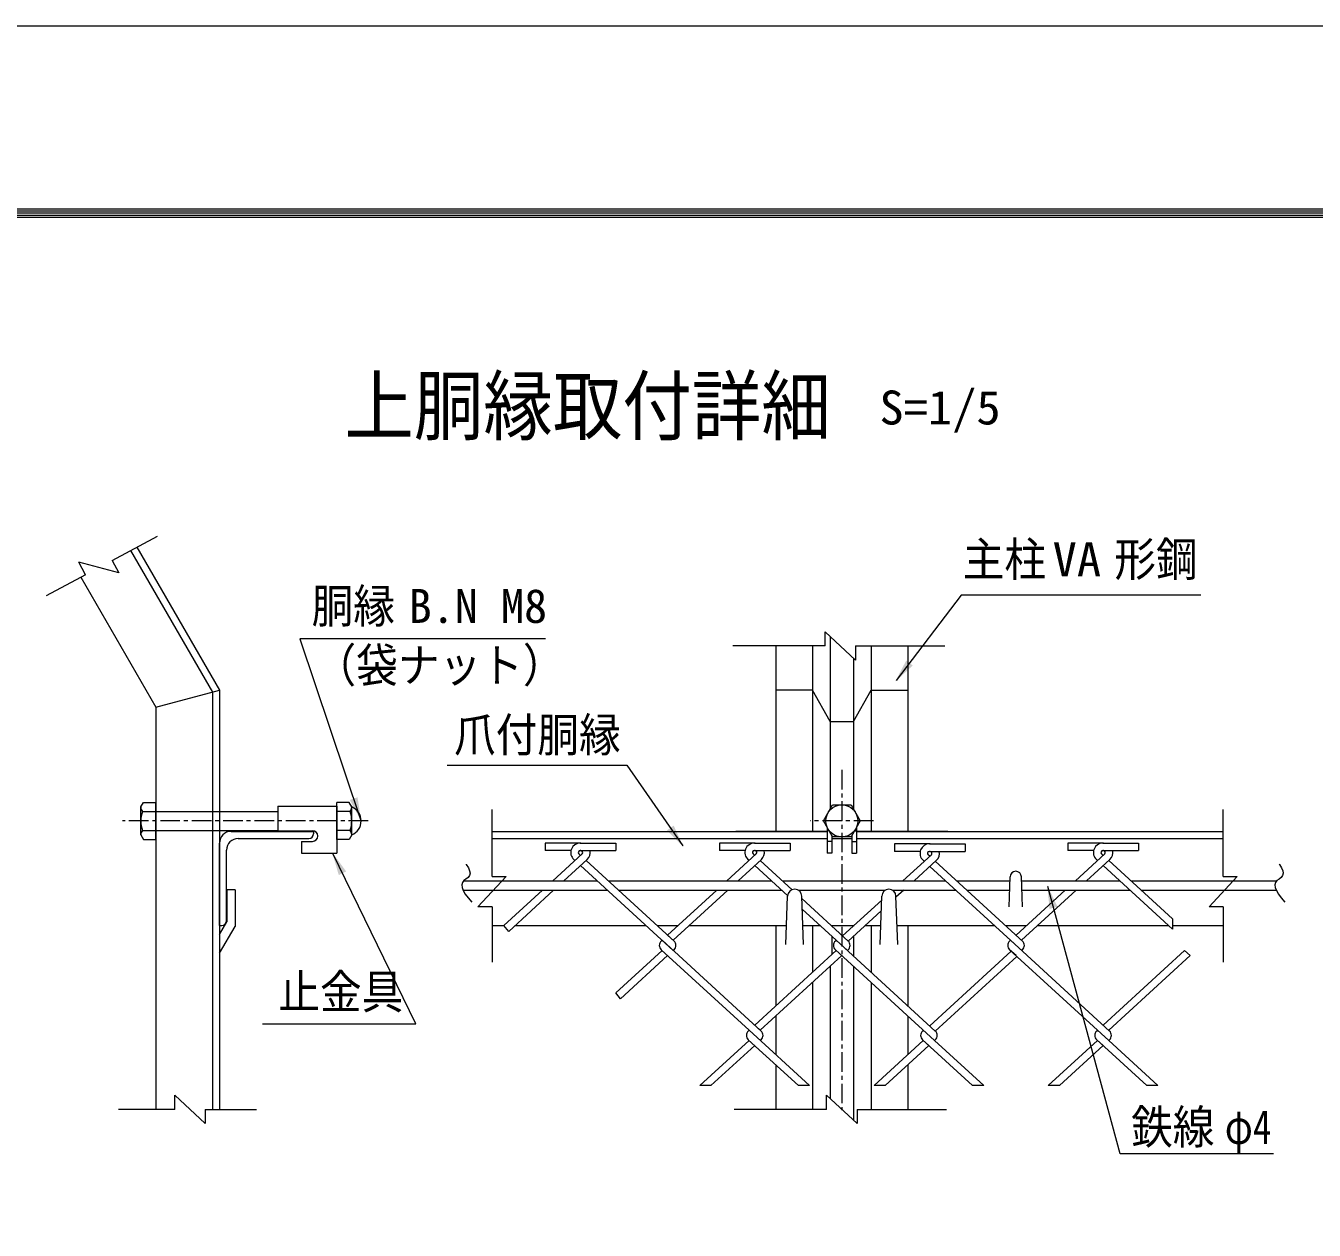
# Model space of a CAD drawing. Units: millimetres, scale not verified, with parts at other scales. Extents: x -4455 to 4455, y -3150 to 3150.
# Drawn here: x 1313 to 2955, y 1615 to 3150 of the extents above; entities that cross this region are included whole.
import ezdxf
from ezdxf.enums import TextEntityAlignment as Align

# ---------------------------------------------------------------- set-up
doc = ezdxf.new("R2010")
doc.units = ezdxf.units.MM
doc.header["$LTSCALE"] = 20
doc.linetypes.add('DASHED', pattern=[7.5, 6, -1.5])
doc.linetypes.add('USER1', pattern=[2, 1.25, -0.25, 0.25, -0.25])
doc.layers.add('0-4_7詳細', color=7, linetype='Continuous', lineweight=18)
doc.layers.add('0-E_D-TTL', color=7, linetype='Continuous', lineweight=18)
doc.styles.add('ＭＳ ゴシック', font='')
doc.styles.get('ＭＳ ゴシック').set_extended_font_data('MS Gothic')

msp = doc.modelspace()

# ---------------------------------------------------------------- linework, layer by layer
at = {"layer": '0-4_7詳細', "color": 4}
for p, q in [((1423.41, 2468.61), (1480.96, 2499.42)), ((1389.23, 2450.31), (1380.74, 2466.17)), ((1431.91, 2452.74), (1380.74, 2466.17)), ((1423.41, 2468.61), (1431.91, 2452.74)), ((1389.23, 2450.31), (1339.37, 2423.61)), ((2370.75, 2341.57), (2331.98, 2377.57)), ((2331.98, 2359.57), (2331.98, 2377.57)), ((2331.98, 2359.57), (2214.17, 2359.57)), ((2370.75, 2359.57), (2484.69, 2359.57)), ((2370.75, 2359.57), (2370.75, 2341.57)), ((1907.52, 2065.56), (1907.52, 2151.14)), ((2839.32, 2065.56), (2839.32, 2151.14)), ((1925.52, 2065.56), (1889.52, 2026.78)), ((1907.52, 2065.56), (1925.52, 2065.56)), ((2857.32, 2065.56), (2821.32, 2026.78)), ((2839.32, 2065.56), (2857.32, 2065.56)), ((1907.52, 2026.78), (1889.52, 2026.78)), ((1907.52, 2026.78), (1907.52, 1956.59)), ((2839.32, 2026.78), (2821.32, 2026.78)), ((2839.32, 2026.78), (2839.32, 1956.59)), ((1541.79, 1750.69), (1503.02, 1786.69)), ((1503.02, 1768.69), (1503.02, 1786.69)), ((2372.62, 1750.69), (2333.85, 1786.69)), ((2333.85, 1768.69), (2333.85, 1786.69)), ((1503.02, 1768.69), (1431.45, 1768.69)), ((1541.79, 1768.69), (1607.06, 1768.69)), ((1541.79, 1768.69), (1541.79, 1750.69)), ((2333.85, 1768.69), (2216.04, 1768.69)), ((2372.62, 1768.69), (2486.56, 1768.69)), ((2372.62, 1768.69), (2372.62, 1750.69))]:
    msp.add_line(p, q, dxfattribs=at)
at = {"layer": '0-4_7詳細'}
for p, q in [((1446.85, 2481.15), (1551.03, 2300.71)), ((1454.78, 2485.4), (1560.03, 2303.12)), ((1383.34, 2447.15), (1479.03, 2281.42)), ((2338.23, 2371.77), (2338.23, 2151.23)), ((2269.23, 2359.57), (2269.23, 2123.12)), ((2315.73, 2359.57), (2315.73, 2123.12)), ((2390.73, 2359.57), (2390.73, 2123.12)), ((2437.23, 2359.57), (2437.23, 2123.12)), ((2368.23, 2343.91), (2368.23, 2151.23)), ((1479.03, 2281.42), (1560.03, 2303.12)), ((1551.03, 2300.71), (1551.03, 1768.69)), ((1560.03, 2303.12), (1560.03, 1768.69)), ((2368.23, 2263.16), (2390.73, 2303.12)), ((2390.73, 2303.12), (2437.23, 2303.12)), ((1479.03, 2281.42), (1479.03, 1768.69)), ((2338.23, 2263.16), (2368.23, 2263.16)), ((1459.83, 2154.23), (1463.15, 2159.99)), ((1459.83, 2118.71), (1459.83, 2154.23)), ((1463.15, 2159.99), (1479.03, 2159.99)), ((1479.03, 2112.95), (1479.03, 2159.99)), ((1634.46, 2155.43), (1709.46, 2155.43)), ((1634.46, 2155.43), (1634.46, 2123.93)), ((1709.46, 2112.95), (1709.46, 2159.99)), ((1709.46, 2155.43), (1709.46, 2095.43)), ((1728.66, 2118.71), (1728.66, 2154.23)), ((1461.89, 2148.47), (1479.03, 2148.47)), ((1560.03, 2148.47), (1634.46, 2148.47)), ((1726.6, 2148.47), (1709.46, 2148.47)), ((1459.83, 2118.71), (1463.15, 2112.95)), ((1461.89, 2124.47), (1479.03, 2124.47)), ((1560.03, 2124.47), (1634.46, 2124.47)), ((1575.03, 2123.12), (1680.03, 2123.12)), ((1634.46, 2123.93), (1678.71, 2123.93)), ((1680.03, 2123.12), (1680.03, 2120.12)), ((1726.6, 2124.47), (1709.46, 2124.47)), ((1728.66, 2118.71), (1725.33, 2112.95)), ((1907.52, 2123.12), (2334.48, 2123.12)), ((2334.48, 2123.12), (2218.23, 2123.12)), ((2334.48, 2123.12), (2243.73, 2123.12)), ((2334.48, 2128.21), (2334.48, 2095.43)), ((2336.95, 2123.93), (2334.48, 2123.93)), ((2369.51, 2123.93), (2371.98, 2123.93)), ((2371.98, 2128.21), (2371.98, 2095.43)), ((2371.98, 2123.12), (2839.32, 2123.12)), ((2462.73, 2123.12), (2371.98, 2123.12)), ((2488.23, 2123.12), (2371.98, 2123.12)), ((1463.15, 2112.95), (1479.03, 2112.95)), ((1560.03, 2003.12), (1560.03, 2108.12)), ((1584.03, 2114.12), (1674.03, 2114.12)), ((1664.46, 2110.43), (1678.71, 2110.43)), ((1664.46, 2110.43), (1664.46, 2095.43)), ((1725.33, 2112.95), (1709.46, 2112.95)), ((1907.52, 2114.12), (2334.48, 2114.12)), ((2340.48, 2110.43), (2334.48, 2110.43)), ((2340.48, 2114.12), (2365.98, 2114.12)), ((2365.98, 2117.82), (2365.98, 2095.43)), ((2365.98, 2110.43), (2371.98, 2110.43)), ((2371.98, 2114.12), (2839.32, 2114.12)), ((1569.03, 2009.12), (1569.03, 2099.12)), ((1664.46, 2095.43), (1709.46, 2095.43)), ((2365.98, 2095.43), (2371.98, 2095.43)), ((1871.17, 2060.12), (2041.33, 2060.12)), ((2055.54, 2060.12), (2263.36, 2060.12)), ((2277.57, 2060.12), (2485.39, 2060.12)), ((2499.6, 2060.12), (2567.58, 2060.12)), ((2566.36, 2026.82), (2567.76, 2065.01)), ((2583.56, 2026.82), (2582.16, 2065.01)), ((2582.34, 2060.12), (2707.41, 2060.12)), ((2721.62, 2060.12), (2907.52, 2060.12)), ((1580.1, 2048.78), (1580.1, 2001.96)), ((1870.63, 2048.12), (2054.43, 2048.12)), ((2068.64, 2048.12), (2276.45, 2048.12)), ((2281.98, 1978.97), (2284.23, 2040.47)), ((2297.98, 2048.12), (2408.49, 2048.12)), ((2304.48, 1978.97), (2302.23, 2040.47)), ((2401.98, 1978.97), (2404.23, 2040.47)), ((2417.98, 2048.12), (2498.48, 2048.12)), ((2424.48, 1978.97), (2422.23, 2040.47)), ((2512.69, 2048.12), (2567.14, 2048.12)), ((2582.78, 2048.12), (2720.51, 2048.12)), ((2734.72, 2048.12), (2906.98, 2048.12)), ((1560.03, 1991.55), (1569.6, 2007.78)), ((1560.03, 2003.12), (1563.03, 2003.12)), ((1560.03, 1967.94), (1580.1, 2001.96)), ((1907.52, 2003.12), (1922.63, 2003.12)), ((1936.84, 2003.12), (2103.53, 2003.12)), ((2117.74, 2003.12), (2144.66, 2003.12)), ((2158.87, 2003.12), (2282.86, 2003.12)), ((2269.23, 2003.12), (2269.23, 1900.79)), ((2303.6, 2003.12), (2325.56, 2003.12)), ((2315.73, 2003.12), (2315.73, 1943.4)), ((2339.77, 2003.12), (2368.83, 2003.12)), ((2340.37, 1989.55), (2340.37, 1965.98)), ((2368.23, 1989.55), (2368.23, 1964.02)), ((2383.04, 2003.12), (2402.86, 2003.12)), ((2390.73, 2003.12), (2390.73, 1943.4)), ((2423.6, 2003.12), (2547.59, 2003.12)), ((2437.23, 2003.12), (2437.23, 1900.79)), ((2561.8, 2003.12), (2588.72, 2003.12)), ((2602.93, 2003.12), (2769.62, 2003.12)), ((2774.73, 2003.12), (2839.32, 2003.12)), ((2338.23, 1951), (2338.23, 1782.62)), ((2368.23, 1951), (2368.23, 1754.76)), ((2315.73, 1930.38), (2315.73, 1768.69)), ((2390.73, 1930.38), (2390.73, 1768.69)), ((2269.23, 1887.77), (2269.23, 1838.27)), ((2437.23, 1887.77), (2437.23, 1838.27)), ((2269.23, 1825.24), (2269.23, 1768.69)), ((2437.23, 1825.24), (2437.23, 1768.69))]:
    msp.add_line(p, q, dxfattribs=at)
at = {"layer": '0-4_7詳細', "color": 1, "linetype": 'USER1'}
for p, q in [((2353.23, 2201.48), (2353.23, 1767.55)), ((1749.71, 2136.47), (1436.43, 2136.47)), ((2393.53, 2136.47), (2312.88, 2136.47))]:
    msp.add_line(p, q, dxfattribs=at)
at = {"layer": '0-4_7詳細', "color": 3, "linetype": 'DASHED'}
for p, q in [((1479.03, 2148.47), (1560.03, 2148.47)), ((1479.03, 2124.47), (1560.03, 2124.47))]:
    msp.add_line(p, q, dxfattribs=at)
at = {"layer": '0-4_7詳細', "color": 3}
for p, q in [((2020.63, 2108.17), (1975.19, 2108.17)), ((1975.19, 2108.17), (1975.19, 2098.57)), ((2019.75, 2108.17), (2065.19, 2108.17)), ((2065.19, 2108.17), (2065.19, 2098.57)), ((2242.65, 2108.17), (2197.22, 2108.17)), ((2197.22, 2108.17), (2197.22, 2098.57)), ((2241.78, 2108.17), (2287.22, 2108.17)), ((2287.22, 2108.17), (2287.22, 2098.57)), ((2465.75, 2107.19), (2420.32, 2107.19)), ((2420.32, 2107.19), (2420.32, 2097.59)), ((2464.88, 2107.19), (2510.32, 2107.19)), ((2510.32, 2107.19), (2510.32, 2097.59)), ((2641.27, 2108.17), (2641.27, 2098.57)), ((2686.71, 2108.17), (2641.27, 2108.17)), ((2685.84, 2108.17), (2731.27, 2108.17)), ((2731.27, 2108.17), (2731.27, 2098.57)), ((2008, 2098.57), (1975.19, 2098.57)), ((2022.25, 2094.4), (1984.84, 2060.12)), ((2028.73, 2087.32), (1999.05, 2060.12)), ((2013.08, 2086), (2011.65, 2087.32)), ((2020.19, 2092.51), (2018.13, 2094.4)), ((2019.75, 2098.57), (2065.19, 2098.57)), ((2020.63, 2098.57), (2019.75, 2098.57)), ((2020.19, 2092.51), (2022.25, 2094.4)), ((2230.02, 2098.57), (2197.22, 2098.57)), ((2244.27, 2094.4), (2206.87, 2060.12)), ((2250.76, 2087.32), (2221.08, 2060.12)), ((2235.11, 2086), (2233.67, 2087.32)), ((2242.22, 2092.51), (2240.16, 2094.4)), ((2242.65, 2098.57), (2241.78, 2098.57)), ((2241.78, 2098.57), (2287.22, 2098.57)), ((2289.89, 2048.83), (2249.32, 2086)), ((2453.12, 2097.59), (2420.32, 2097.59)), ((2467.37, 2093.42), (2431.04, 2060.12)), ((2473.86, 2086.34), (2445.25, 2060.12)), ((2458.21, 2085.02), (2456.77, 2086.34)), ((2465.32, 2091.53), (2463.26, 2093.42)), ((2464.88, 2097.59), (2510.32, 2097.59)), ((2465.75, 2097.59), (2464.88, 2097.59)), ((2674.08, 2098.57), (2641.27, 2098.57)), ((2688.33, 2094.4), (2650.92, 2060.12)), ((2694.82, 2087.32), (2665.13, 2060.12)), ((2679.17, 2086), (2677.73, 2087.32)), ((2686.27, 2092.51), (2684.22, 2094.4)), ((2685.84, 2098.57), (2731.27, 2098.57)), ((2686.71, 2098.57), (2685.84, 2098.57)), ((2774.73, 2011.46), (2693.38, 2086)), ((2284.25, 2040.98), (2242.22, 2079.49)), ((2583.44, 1970.27), (2465.32, 2078.51)), ((2584.51, 1982.31), (2472.42, 2085.02)), ((2774.73, 1998.44), (2686.27, 2079.49)), ((1971.74, 2048.12), (1922.63, 2003.12)), ((1985.95, 2048.12), (1928.74, 1995.69)), ((2193.77, 2048.12), (2131.2, 1990.79)), ((2207.98, 2048.12), (2138.31, 1984.28)), ((2361.41, 1983.3), (2302.34, 2037.42)), ((2432.15, 2048.12), (2422.28, 2039.08)), ((2637.83, 2048.12), (2575.26, 1990.79)), ((2652.04, 2048.12), (2582.36, 1984.28)), ((2404.05, 2035.39), (2354.3, 1989.81)), ((2403.55, 2021.91), (2361.41, 1983.3)), ((2774.73, 2011.46), (2774.73, 1998.44)), ((1928.74, 1995.69), (1922.63, 2003.12)), ((2139.38, 1983.3), (2131.2, 1990.79)), ((2124.1, 1971.26), (2065.16, 1917.24)), ((2124.1, 1984.28), (2123.03, 1983.3)), ((2124.1, 1984.28), (2123.03, 1983.3)), ((2235.11, 1869.53), (2123.03, 1972.24)), ((2250.39, 1868.55), (2124.1, 1984.28)), ((2346.13, 1971.26), (2242.22, 1876.04)), ((2346.13, 1984.28), (2345.06, 1983.3)), ((2346.13, 1984.28), (2345.06, 1983.3)), ((2471.35, 1856.51), (2345.06, 1972.24)), ((2472.42, 1868.55), (2346.13, 1984.28)), ((2568.15, 1984.28), (2567.08, 1983.3)), ((2568.15, 1984.28), (2567.08, 1983.3)), ((2693.38, 1856.51), (2567.08, 1972.24)), ((2575.26, 1964.75), (2567.08, 1972.24)), ((2694.45, 1868.55), (2568.15, 1984.28)), ((2583.43, 1972.24), (2582.36, 1971.26)), ((2583.43, 1972.24), (2582.36, 1971.26)), ((2790.18, 1971.26), (2686.27, 1876.04)), ((2790.18, 1971.26), (2797.29, 1964.75)), ((2131.2, 1964.75), (2071.26, 1909.82)), ((2353.23, 1964.75), (2249.32, 1869.53)), ((2569.23, 1970.27), (2465.32, 1875.06)), ((2576.33, 1963.76), (2472.42, 1868.55)), ((2797.29, 1964.75), (2693.38, 1869.53)), ((2071.26, 1909.82), (2065.16, 1917.24)), ((2250.39, 1868.55), (2242.22, 1876.04)), ((2235.11, 1856.51), (2172.31, 1798.97)), ((2235.11, 1869.53), (2234.04, 1868.55)), ((2235.11, 1869.53), (2234.04, 1868.55)), ((2297.91, 1798.97), (2234.04, 1857.49)), ((2312.12, 1798.97), (2235.11, 1869.53)), ((2250.39, 1857.49), (2249.32, 1856.51)), ((2457.14, 1856.51), (2394.34, 1798.97)), ((2457.14, 1869.53), (2456.07, 1868.55)), ((2457.14, 1869.53), (2456.07, 1868.55)), ((2519.94, 1798.97), (2456.07, 1857.49)), ((2464.25, 1850), (2456.07, 1857.49)), ((2472.42, 1857.49), (2471.35, 1856.51)), ((2472.42, 1857.49), (2471.35, 1856.51)), ((2534.15, 1798.97), (2471.35, 1856.51)), ((2679.17, 1856.51), (2616.37, 1798.97)), ((2679.17, 1869.53), (2678.1, 1868.55)), ((2679.17, 1869.53), (2678.1, 1868.55)), ((2741.97, 1798.97), (2678.1, 1857.49)), ((2686.27, 1850), (2678.1, 1857.49)), ((2694.45, 1857.49), (2693.38, 1856.51)), ((2694.45, 1857.49), (2693.38, 1856.51)), ((2756.18, 1798.97), (2693.38, 1856.51)), ((2242.22, 1850), (2186.52, 1798.97)), ((2464.25, 1850), (2408.55, 1798.97)), ((2686.27, 1850), (2630.58, 1798.97)), ((2186.52, 1798.97), (2172.31, 1798.97)), ((2312.12, 1798.97), (2297.91, 1798.97)), ((2408.55, 1798.97), (2394.34, 1798.97)), ((2534.15, 1798.97), (2519.94, 1798.97)), ((2630.58, 1798.97), (2616.37, 1798.97)), ((2756.18, 1798.97), (2741.97, 1798.97))]:
    msp.add_line(p, q, dxfattribs=at)
at = {"layer": '0-4_7詳細'}
for points in [[(2810.76, 2424.08), (2505.39, 2424.08), (2422.51, 2315.56)], [(1975.41, 2368.56), (1662.57, 2368.56), (1740.02, 2138.37)], [(2338.23, 2263.16), (2315.73, 2303.12), (2269.23, 2303.12)], [(1850.34, 2207.57), (2079.09, 2207.57), (2150.63, 2104.52)], [(1728.66, 2154.23), (1725.33, 2159.99), (1709.46, 2159.99)], [(2340.48, 2117.82), (2340.48, 2095.43), (2334.48, 2095.43)], [(1614.81, 1877.97), (1810.37, 1877.97), (1704.51, 2094.91)], [(2903.54, 1711.94), (2707.99, 1711.94), (2615.67, 2052.76)], [(1580.1, 2048.78), (1569.6, 2048.78), (1569.6, 2007.78)]]:
    msp.add_lwpolyline(points, dxfattribs=at)
at = {"layer": '0-4_7詳細', "color": 3}
msp.add_lwpolyline([(2329.71, 2136.47), (2341.47, 2156.84), (2364.99, 2156.84), (2376.75, 2136.47), (2364.99, 2116.1), (2341.47, 2116.1)], close=True, dxfattribs=at)
for points in [[(2139.38, 1983.3), (2027.29, 2086), (2028.73, 2087.32)], [(2139.38, 1972.24), (2138.31, 1971.26), (2020.19, 2079.49)], [(2361.41, 1972.24), (2360.34, 1971.26), (2302.84, 2023.95)]]:
    msp.add_lwpolyline(points, dxfattribs=at)
at = {"layer": '0-4_7詳細', "color": 4}
for points in [[(1874.36, 2081.39), (1874.68, 2081), (1877.34, 2076.8), (1878.91, 2073.05), (1879.38, 2069.73), (1878.75, 2066.86), (1877.03, 2064.42), (1874.21, 2062.43), (1871.38, 2060.43), (1869.63, 2057.95), (1868.95, 2054.99), (1869.34, 2051.56), (1870.81, 2047.65), (1873.35, 2043.27), (1876.96, 2038.41), (1881.65, 2033.08)], [(2910.71, 2081.39), (2911.03, 2081), (2913.69, 2076.8), (2915.26, 2073.05), (2915.73, 2069.73), (2915.1, 2066.86), (2913.38, 2064.42), (2910.56, 2062.43), (2907.73, 2060.43), (2905.98, 2057.95), (2905.3, 2054.99), (2905.69, 2051.56), (2907.16, 2047.65), (2909.7, 2043.27), (2913.31, 2038.41), (2918, 2033.08)]]:
    msp.add_lwpolyline(points, dxfattribs=at)
at = {"layer": '0-4_7詳細', "color": 3}
msp.add_circle((2353.23, 2136.47), 20.4, dxfattribs=at)
at = {"layer": '0-4_7詳細'}
for centre, radius, start, end in [((1468.91, 2154.23), 9.09, 180, 219.3382), ((1719.57, 2154.23), 9.09, 320.6618, 0), ((1721.51, 2136.47), 19.14, 291.90813, 68.09187), ((1495.83, 2136.47), 36, 160.52878, 199.47122), ((1692.66, 2136.47), 36, 340.52878, 19.47122), ((1468.91, 2118.71), 9.09, 140.6618, 180), ((1575.03, 2108.12), 15, 90, 180), ((1674.03, 2120.12), 6, 270, 0), ((1678.71, 2117.18), 6.75, 270, 90), ((1719.57, 2118.71), 9.09, 0, 39.3382), ((1584.03, 2099.12), 15, 90, 180), ((2574.96, 2065.01), 7.2, 0, 180), ((2293.23, 2040.47), 9, 0, 180), ((2413.23, 2040.47), 9, 0, 180), ((1563.03, 2009.12), 6, 270, 0)]:
    msp.add_arc(centre, radius, start, end, dxfattribs=at)
at = {"layer": '0-4_7詳細', "color": 3}
for centre, radius, start, end in [((2019.75, 2096.17), 12, 90, 227.5), ((2241.78, 2096.17), 12, 90, 227.5), ((2464.88, 2095.19), 12, 90, 227.5), ((2685.84, 2096.17), 12, 90, 227.5), ((2019.75, 2096.17), 2.4, 90, 227.5), ((2020.63, 2096.17), 2.4, 312.5, 90), ((2020.63, 2096.17), 12, 312.5, 11.53696), ((2241.78, 2096.17), 2.4, 90, 227.5), ((2242.65, 2096.17), 2.4, 312.5, 90), ((2242.65, 2096.17), 12, 312.5, 11.53696), ((2464.88, 2095.19), 2.4, 90, 227.5), ((2465.75, 2095.19), 2.4, 312.5, 90), ((2465.75, 2095.19), 12, 312.5, 11.53696), ((2685.84, 2096.17), 2.4, 90, 227.5), ((2686.71, 2096.17), 2.4, 312.5, 90), ((2686.71, 2096.17), 12, 312.5, 11.53696), ((2128.1, 1977.77), 7.5, 132.5, 227.5), ((2134.31, 1977.77), 7.5, 312.5, 47.5), ((2350.12, 1977.77), 7.5, 132.5, 227.5), ((2356.34, 1977.77), 7.5, 312.5, 47.5), ((2572.15, 1977.77), 7.5, 132.5, 227.5), ((2578.37, 1977.77), 7.5, 312.5, 47.5), ((2239.11, 1863.02), 7.5, 132.5, 227.5), ((2245.33, 1863.02), 7.5, 312.5, 47.5), ((2461.14, 1863.02), 7.5, 132.5, 227.5), ((2467.35, 1863.02), 7.5, 312.5, 47.5), ((2683.17, 1863.02), 7.5, 132.5, 227.5), ((2689.38, 1863.02), 7.5, 312.5, 47.5)]:
    msp.add_arc(centre, radius, start, end, dxfattribs=at)
at = {"layer": '0-4_7詳細'}
for points in [[(2421.3, 2313.97), (2435.37, 2340.97), (2443.65, 2334.65)], [(1740.66, 2136.47), (1726.15, 2163.24), (1736.03, 2166.57)], [(2151.77, 2102.88), (2130.38, 2124.55), (2138.94, 2130.49)], [(1703.64, 2096.71), (1721.48, 2072.03), (1712.11, 2067.46)], [(2615.15, 2054.69), (2628.02, 2027.1), (2617.97, 2024.37)]]:
    msp.add_solid(points, dxfattribs=at)
at = {"layer": '0-E_D-TTL', "color": 2}
msp.add_lwpolyline([(-4455.04, 3150.21), (4454.66, 3150.21), (4454.66, -3150.21), (-4455.04, -3150.21)], close=True, dxfattribs=at)
at = {"layer": '0-E_D-TTL'}
for points in [[(-4168.65, 2916.87), (4168.28, 2916.87), (4168.28, -2916.87), (-4168.65, -2916.87)], [(-4166, 2914.21), (4165.63, 2914.21), (4165.63, -2914.21), (-4166, -2914.21)], [(-4163.35, 2911.56), (4162.97, 2911.56), (4162.97, -2911.56), (-4163.35, -2911.56)], [(-4160.7, 2908.91), (4160.32, 2908.91), (4160.32, -2908.91), (-4160.7, -2908.91)], [(-4158.05, 2906.26), (4157.67, 2906.26), (4157.67, -2906.26), (-4158.05, -2906.26)]]:
    msp.add_lwpolyline(points, close=True, dxfattribs=at)

# ---------------------------------------------------------------- texts
at = {"layer": '0-4_7詳細', "style": 'ＭＳ ゴシック', "width": 0.9}
msp.add_text('上胴縁取付詳細', height=72.14, dxfattribs=at).set_placement((1719.23, 2607.96), align=Align.BOTTOM_LEFT)
at = {"layer": '0-4_7詳細', "color": 3, "style": 'ＭＳ ゴシック'}
for s, width, p in [('S=1/5', 1.05, (2401.16, 2628.91)), ('主柱', 0.9, (2507.32, 2435.48)), ('形鋼', 0.9, (2700.55, 2435.48)), ('VA', 1.05, (2621.92, 2435.31)), ('胴縁', 0.9, (1677.53, 2375.96)), ('（袋ナット）', 0.9, (1681.22, 2300.4)), ('爪付胴縁', 0.9, (1859.06, 2211.72)), ('止金具', 0.9, (1635.13, 1884.05)), ('鉄線', 0.9, (2721.95, 1711.75)), ('φ4', 0.8, (2841.34, 1711.75))]:
    msp.add_text(s, height=43.26, dxfattribs=dict(at, width=width)).set_placement(p, align=Align.BOTTOM_LEFT)
msp.add_text('B.N M8', height=43.26, dxfattribs=at).set_placement((1801.14, 2375.96), align=Align.BOTTOM_LEFT)

doc.saveas('drawing.dxf')
